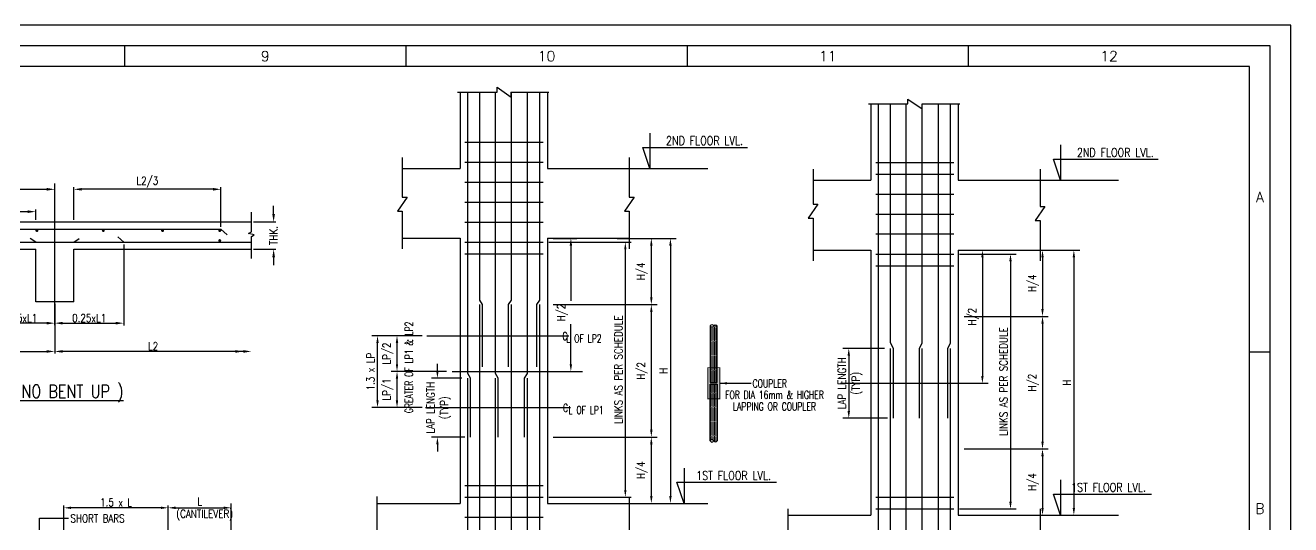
# Model space of a CAD drawing. Extents: x 455722 to 1142355, y -625363 to -272741.
# Drawn here: x 585997 to 629471, y -289889 to -272741 of the extents above; entities that cross this region are included whole.
import ezdxf
from ezdxf.enums import TextEntityAlignment as Align
from ezdxf.lldxf.tags import DXFTag

# ---------------------------------------------------------------- set-up
doc = ezdxf.new("R2010")
doc.units = 0
doc.header["$LTSCALE"] = 500
doc.header["$MEASUREMENT"] = 0
doc.linetypes.add('CENTER2', pattern=[1.125, 0.75, -0.125, 0.125, -0.125])
doc.layers.get('DEFPOINTS').update_dxf_attribs({"color": 4})
for name, color, linetype in [('CEN', 8, 'CENTER'), ('col & circal', 8, 'CENTER2'), ('CUTOUT2', 9, 'Continuous'), ('DIM', 5, 'Continuous'), ('HACTH', 9, 'Continuous'), ('LINE CUT', 8, 'Continuous'), ('LINK', 2, 'Continuous'), ('PNA', 10, 'Continuous'), ('REINFORCEMENT', 6, 'Continuous'), ('S-CONCRET LINE', 4, 'Continuous'), ('S-REINFORCEMENT', 6, 'Continuous'), ('S-TEXT-1', 4, 'Continuous'), ('S-TITLE', 6, 'Continuous'), ('TXT1', 2, 'Continuous')]:
    doc.layers.add(name, color=color, linetype=linetype)
doc.styles.add('ROMAND', font='romand')
doc.styles.add('ROMANS', font='r.shx', dxfattribs={"width": 0.8, "height": 275, "bigfont": 'bigfont.shx'})
tags = doc.linetypes.add('CENTER', pattern=[2, 1.25, -0.25, 0.25, -0.25]).pattern_tags.tags
tags[10:11] = [DXFTag(74, 4), DXFTag(75, 0), DXFTag(340, '0'), DXFTag(46, 1.0), DXFTag(50, 0.0), DXFTag(44, 0.0), DXFTag(45, 0.0)]
tags[8:9] = [DXFTag(74, 4), DXFTag(75, 0), DXFTag(340, '0'), DXFTag(46, 1.0), DXFTag(50, 0.0), DXFTag(44, 0.0), DXFTag(45, 0.0)]
tags[6:7] = [DXFTag(74, 4), DXFTag(75, 0), DXFTag(340, '0'), DXFTag(46, 1.0), DXFTag(50, 0.0), DXFTag(44, 0.0), DXFTag(45, 0.0)]
tags[4:5] = [DXFTag(74, 4), DXFTag(75, 0), DXFTag(340, '0'), DXFTag(46, 1.0), DXFTag(50, 0.0), DXFTag(44, 0.0), DXFTag(45, 0.0)]
doc.dimstyles.new('Copy of INT2TIMES', dxfattribs={"dimtxt": 300, "dimasz": 275, "dimexe": 75, "dimexo": 75, "dimgap": 40, "dimtad": 1, "dimdec": 0, "dimlfac": 0.5, "dimrnd": 5, "dimzin": 0, "dimdsep": 46, "dimtxsty": 'ROMANS', "dimcen": -1, "dimclrd": 5, "dimclre": 5, "dimclrt": 4, "dimadec": 0, "dimazin": 0, "dimtfac": 1, "dimtdec": 0, "dimtix": 1, "dimtofl": 0, "dimtmove": 2, "dimatfit": 3, "dimfxl": 0, "dimtolj": 1, "dimtzin": 0, "dimarcsym": 0})
doc.dimstyles.new('Copy(2) of Standard', dxfattribs={"dimtxt": 300, "dimasz": 250, "dimexe": 75, "dimexo": 50, "dimgap": 50, "dimtad": 1, "dimdec": 0, "dimrnd": 5, "dimzin": 0, "dimdsep": 46, "dimtxsty": 'ROMANS', "dimcen": 0, "dimclrd": 5, "dimclre": 5, "dimclrt": 4, "dimadec": 0, "dimazin": 0, "dimtfac": 1, "dimtdec": 0, "dimtofl": 0, "dimtmove": 0, "dimatfit": 3, "dimfxl": 0, "dimtolj": 1, "dimtzin": 0, "dimarcsym": 0})
doc.dimstyles.new('dim25', dxfattribs={"dimtxt": 250, "dimasz": 250, "dimexe": 200, "dimexo": 200, "dimgap": 100, "dimtad": 1, "dimdec": 0, "dimlfac": 0.25, "dimzin": 0, "dimdsep": 46, "dimtxsty": 'ROMANS', "dimcen": 0, "dimclrd": 5, "dimclre": 5, "dimclrt": 4, "dimadec": 0, "dimazin": 0, "dimtfac": 1, "dimtdec": 0, "dimtix": 1, "dimtofl": 0, "dimtmove": 2, "dimatfit": 3, "dimfxl": 0, "dimtolj": 1, "dimtzin": 0, "dimlwd": -1, "dimlwe": -1, "dimarcsym": 0})
doc.dimstyles.new('INT1', dxfattribs={"dimtxt": 250, "dimasz": 250, "dimexe": 150, "dimexo": 60, "dimgap": 75, "dimtad": 1, "dimdec": 0, "dimzin": 0, "dimdsep": 46, "dimtxsty": 'ROMANS', "dimcen": -250, "dimclrd": 5, "dimclre": 5, "dimclrt": 4, "dimadec": 0, "dimazin": 0, "dimtfac": 1, "dimtdec": 0, "dimtix": 1, "dimtofl": 0, "dimtmove": 2, "dimatfit": 3, "dimfxl": 0, "dimtolj": 1, "dimtzin": 0, "dimarcsym": 0})

# ---------------------------------------------------------------- blocks, each defined once
blk = doc.blocks.new('A1')
at = {"flags": 128}
blk.add_lwpolyline([(0, 0), (82779, 0), (82779, 58231), (0, 58231)], close=True, dxfattribs=at)
at = {"layer": 'PNA'}
for p, q in [((54858, 57739), (54858, 57247)), ((61592, 57739), (61592, 57247)), ((68326, 57739), (68326, 57247)), ((75060, 57739), (75060, 57247)), ((81794, 50420), (82287, 50420))]:
    blk.add_line(p, q, dxfattribs=at)
at = {"layer": 'PNA', "color": 1}
for points in [[(984, 492), (82287, 492), (82287, 57739), (984, 57739)], [(1969, 984), (81794, 984), (81794, 57247), (1969, 57247)]]:
    blk.add_lwpolyline(points, close=True, dxfattribs=at)
at = {"layer": 'PNA', "style": 'ROMANS'}
for s, height, p in [('9', 246, (58226, 57493)), ('10', 246.1, (64960, 57493)), ('11', 246.1, (71694, 57493)), ('12', 246.1, (78428, 57493)), ('A', 246, (82041, 54122)), ('B', 246, (82041, 46666))]:
    blk.add_text(s, height=height, dxfattribs=at).set_placement(p, align=Align.MIDDLE)
blk = doc.blocks.new('*D59')
at = {"layer": 'DEFPOINTS', "color": 0, "transparency": 16777216}
for p in [(587319, -289309), (587319, -291545), (590907, -291847)]:
    blk.add_point(p, dxfattribs=at)
at = {"layer": 'DIM', "color": 5, "lineweight": -2, "transparency": 16777216}
for p, q in [((587319, -291495), (587319, -289234)), ((590657, -289309), (587569, -289309)), ((590907, -291797), (590907, -289234))]:
    blk.add_line(p, q, dxfattribs=at)
at = {"layer": 'DIM', "color": 5, "transparency": 16777216}
for points in [[(587569, -289267), (587569, -289351), (587319, -289309)], [(590657, -289267), (590657, -289351), (590907, -289309)]]:
    blk.add_solid(points, dxfattribs=at)
at = {"layer": 'DIM', "color": 4, "transparency": 16777216, "insert": (589113, -289122), "char_height": 275, "attachment_point": 5, "style": 'ROMANS'}
blk.add_mtext('\\A1;1.5 x L', dxfattribs=at)
blk = doc.blocks.new('*D60')
at = {"layer": 'DEFPOINTS', "color": 0, "transparency": 16777216}
for p in [(590907, -289309), (593064, -289309), (593064, -291416)]:
    blk.add_point(p, dxfattribs=at)
at = {"layer": 'DIM', "color": 5, "lineweight": -2, "transparency": 16777216}
for p, q in [((591157, -289309), (592814, -289309)), ((593064, -291266), (593064, -289159))]:
    blk.add_line(p, q, dxfattribs=at)
at = {"layer": 'DIM', "color": 5, "transparency": 16777216}
for points in [[(591157, -289267), (591157, -289351), (590907, -289309)], [(592814, -289267), (592814, -289351), (593064, -289309)]]:
    blk.add_solid(points, dxfattribs=at)
at = {"layer": 'DIM', "color": 4, "transparency": 16777216, "insert": (591985, -289097), "char_height": 275, "attachment_point": 5, "style": 'ROMANS'}
blk.add_mtext('\\A1;L', dxfattribs=at)
blk = doc.blocks.new('*D99')
at = {"layer": 'DEFPOINTS', "color": 0, "transparency": 16777216}
for p in [(598097, -283400), (599836, -283400), (599836, -285866)]:
    blk.add_point(p, dxfattribs=at)
at = {"layer": 'DIM', "color": 5, "transparency": 16777216}
for p, q in [((599636, -283400), (597897, -283400)), ((598097, -285616), (598097, -283650)), ((599636, -285866), (597897, -285866))]:
    blk.add_line(p, q, dxfattribs=at)
for points in [[(598056, -283650), (598139, -283650), (598097, -283400)], [(598056, -285616), (598139, -285616), (598097, -285866)]]:
    blk.add_solid(points, dxfattribs=at)
at = {"layer": 'DIM', "color": 4, "transparency": 16777216, "insert": (597860, -284633), "char_height": 275, "attachment_point": 5, "rotation": 90, "style": 'ROMANS'}
blk.add_mtext('\\A1;1.3 x LP', dxfattribs=at)
blk = doc.blocks.new('*D102')
at = {"layer": 'DEFPOINTS', "color": 0, "transparency": 16777216}
for p in [(598767, -284628), (600666, -284628), (599836, -285866)]:
    blk.add_point(p, dxfattribs=at)
at = {"layer": 'DIM', "color": 5, "transparency": 16777216}
for p, q in [((600466, -284628), (598567, -284628)), ((598767, -285616), (598767, -284878)), ((599636, -285866), (598567, -285866))]:
    blk.add_line(p, q, dxfattribs=at)
for points in [[(598725, -284878), (598808, -284878), (598767, -284628)], [(598725, -285616), (598808, -285616), (598767, -285866)]]:
    blk.add_solid(points, dxfattribs=at)
at = {"layer": 'DIM', "color": 4, "transparency": 16777216, "insert": (598457, -285247), "char_height": 275, "attachment_point": 5, "rotation": 90, "style": 'ROMANS'}
blk.add_mtext('\\A1;LP/1', dxfattribs=at)
blk = doc.blocks.new('*D103')
at = {"layer": 'DEFPOINTS', "color": 0, "transparency": 16777216}
for p in [(598767, -283400), (599836, -283400), (600666, -284628)]:
    blk.add_point(p, dxfattribs=at)
at = {"layer": 'DIM', "color": 5, "transparency": 16777216}
for p, q in [((599636, -283400), (598567, -283400)), ((598767, -284378), (598767, -283650)), ((600466, -284628), (598567, -284628))]:
    blk.add_line(p, q, dxfattribs=at)
for points in [[(598725, -283650), (598808, -283650), (598767, -283400)], [(598725, -284378), (598808, -284378), (598767, -284628)]]:
    blk.add_solid(points, dxfattribs=at)
at = {"layer": 'DIM', "color": 4, "transparency": 16777216, "insert": (598457, -284014), "char_height": 275, "attachment_point": 5, "rotation": 90, "style": 'ROMANS'}
blk.add_mtext('\\A1;LP/2', dxfattribs=at)
blk = doc.blocks.new('*D109')
at = {"layer": 'DEFPOINTS', "color": 0, "transparency": 16777216}
for p in [(619454, -280462), (619454, -289562), (622021, -289562)]:
    blk.add_point(p, dxfattribs=at)
at = {"layer": 'DIM', "color": 5, "transparency": 16777216}
for p, q in [((619654, -280462), (622221, -280462)), ((622021, -280712), (622021, -289312)), ((619654, -289562), (622221, -289562))]:
    blk.add_line(p, q, dxfattribs=at)
for points in [[(621979, -280712), (622063, -280712), (622021, -280462)], [(621979, -289312), (622063, -289312), (622021, -289562)]]:
    blk.add_solid(points, dxfattribs=at)
at = {"layer": 'DIM', "color": 4, "transparency": 16777216, "insert": (621783, -285012), "char_height": 275, "attachment_point": 5, "rotation": 90, "style": 'ROMANS'}
blk.add_mtext('\\A1;H', dxfattribs=at)
blk = doc.blocks.new('*D110')
at = {"layer": 'DEFPOINTS', "color": 0, "transparency": 16777216}
for p in [(617896, -280595), (617896, -289349), (619844, -289349)]:
    blk.add_point(p, dxfattribs=at)
at = {"layer": 'DIM', "color": 5, "transparency": 16777216}
for p, q in [((618096, -280595), (620044, -280595)), ((619844, -280845), (619844, -289099)), ((618096, -289349), (620044, -289349))]:
    blk.add_line(p, q, dxfattribs=at)
for points in [[(619802, -280845), (619886, -280845), (619844, -280595)], [(619802, -289099), (619886, -289099), (619844, -289349)]]:
    blk.add_solid(points, dxfattribs=at)
at = {"layer": 'DIM', "color": 4, "transparency": 16777216, "insert": (619606, -284972), "char_height": 275, "attachment_point": 5, "rotation": 90, "style": 'ROMANS'}
blk.add_mtext('\\A1;LINKS AS PER SCHEDULE', dxfattribs=at)
blk = doc.blocks.new('*D111')
at = {"layer": 'DEFPOINTS', "color": 0, "transparency": 16777216}
for p in [(618048, -280462), (618048, -285034), (618879, -285034)]:
    blk.add_point(p, dxfattribs=at)
at = {"layer": 'DIM', "color": 5, "transparency": 16777216}
for p, q in [((618248, -280462), (619079, -280462)), ((618879, -280712), (618879, -284784)), ((618248, -285034), (619079, -285034))]:
    blk.add_line(p, q, dxfattribs=at)
for points in [[(618837, -280712), (618921, -280712), (618879, -280462)], [(618837, -284784), (618921, -284784), (618879, -285034)]]:
    blk.add_solid(points, dxfattribs=at)
at = {"layer": 'DIM', "color": 4, "transparency": 16777216, "insert": (618569, -282748), "char_height": 275, "attachment_point": 5, "rotation": 90, "style": 'ROMANS'}
blk.add_mtext('\\A1;H/2', dxfattribs=at)
blk = doc.blocks.new('*D112')
at = {"layer": 'DEFPOINTS', "color": 0, "transparency": 16777216}
for p in [(615720, -283834), (614288, -286234), (615820, -286234)]:
    blk.add_point(p, dxfattribs=at)
at = {"layer": 'DIM', "color": 5, "transparency": 16777216}
for p, q in [((615520, -283834), (614088, -283834)), ((614288, -284084), (614288, -285984)), ((615620, -286234), (614088, -286234))]:
    blk.add_line(p, q, dxfattribs=at)
for points in [[(614247, -284084), (614330, -284084), (614288, -283834)], [(614247, -285984), (614330, -285984), (614288, -286234)]]:
    blk.add_solid(points, dxfattribs=at)
at = {"layer": 'DIM', "color": 4, "transparency": 16777216, "char_height": 275, "rotation": 90, "style": 'ROMANS'}
for s, insert, attachment_point in [('\\A1;LAP LENGTH', (614188, -285034), 8), ('\\A1;(TYP)', (614388, -285034), 2)]:
    blk.add_mtext(s, dxfattribs=dict(at, insert=insert, attachment_point=attachment_point))
blk = doc.blocks.new('*D113')
at = {"layer": 'DEFPOINTS', "color": 0, "transparency": 16777216}
for p in [(606443, -280056), (606289, -289156), (608160, -289156)]:
    blk.add_point(p, dxfattribs=at)
at = {"layer": 'DIM', "color": 5, "transparency": 16777216}
for p, q in [((606643, -280056), (608360, -280056)), ((608160, -280306), (608160, -288906)), ((606489, -289156), (608360, -289156))]:
    blk.add_line(p, q, dxfattribs=at)
for points in [[(608119, -280306), (608202, -280306), (608160, -280056)], [(608119, -288906), (608202, -288906), (608160, -289156)]]:
    blk.add_solid(points, dxfattribs=at)
at = {"layer": 'DIM', "color": 4, "transparency": 16777216, "insert": (607923, -284606), "char_height": 275, "attachment_point": 5, "rotation": 90, "style": 'ROMANS'}
blk.add_mtext('\\A1;H', dxfattribs=at)
blk = doc.blocks.new('*D114')
at = {"layer": 'DEFPOINTS', "color": 0, "transparency": 16777216}
for p in [(603935, -280056), (603935, -284628), (604740, -284628)]:
    blk.add_point(p, dxfattribs=at)
at = {"layer": 'DIM', "color": 5, "transparency": 16777216}
for p, q in [((604135, -280056), (604940, -280056)), ((604740, -280306), (604740, -282199)), ((604740, -284378), (604740, -283007)), ((604135, -284628), (604940, -284628))]:
    blk.add_line(p, q, dxfattribs=at)
for points in [[(604699, -280306), (604782, -280306), (604740, -280056)], [(604699, -284378), (604782, -284378), (604740, -284628)]]:
    blk.add_solid(points, dxfattribs=at)
at = {"layer": 'DIM', "color": 4, "transparency": 16777216, "insert": (604450, -282603), "char_height": 275, "attachment_point": 5, "rotation": 90, "style": 'ROMANS'}
blk.add_mtext('\\A1;H/2', dxfattribs=at)
blk = doc.blocks.new('*D119')
at = {"layer": 'DEFPOINTS', "color": 0, "transparency": 16777216}
for p in [(606136, -280056), (603935, -282331), (607504, -282331)]:
    blk.add_point(p, dxfattribs=at)
at = {"layer": 'DIM', "color": 5, "transparency": 16777216}
for p, q in [((606336, -280056), (607704, -280056)), ((607504, -280306), (607504, -282081)), ((604135, -282331), (607704, -282331))]:
    blk.add_line(p, q, dxfattribs=at)
for points in [[(607463, -280306), (607546, -280306), (607504, -280056)], [(607463, -282081), (607546, -282081), (607504, -282331)]]:
    blk.add_solid(points, dxfattribs=at)
at = {"layer": 'DIM', "color": 4, "transparency": 16777216, "insert": (607195, -281193), "char_height": 275, "attachment_point": 5, "rotation": 90, "style": 'ROMANS'}
blk.add_mtext('\\A1;H/4', dxfattribs=at)
blk = doc.blocks.new('*D120')
at = {"layer": 'DEFPOINTS', "color": 0, "transparency": 16777216}
for p in [(603935, -282331), (603935, -286881), (607504, -286881)]:
    blk.add_point(p, dxfattribs=at)
at = {"layer": 'DIM', "color": 5, "transparency": 16777216}
for p, q in [((604135, -282331), (607704, -282331)), ((607504, -282581), (607504, -286631)), ((604135, -286881), (607704, -286881))]:
    blk.add_line(p, q, dxfattribs=at)
for points in [[(607463, -282581), (607546, -282581), (607504, -282331)], [(607463, -286631), (607546, -286631), (607504, -286881)]]:
    blk.add_solid(points, dxfattribs=at)
at = {"layer": 'DIM', "color": 4, "transparency": 16777216, "insert": (607195, -284606), "char_height": 275, "attachment_point": 5, "rotation": 90, "style": 'ROMANS'}
blk.add_mtext('\\A1;H/2', dxfattribs=at)
blk = doc.blocks.new('*D121')
at = {"layer": 'DEFPOINTS', "color": 0, "transparency": 16777216}
for p in [(603935, -286881), (606289, -289156), (607504, -289156)]:
    blk.add_point(p, dxfattribs=at)
at = {"layer": 'DIM', "color": 5, "transparency": 16777216}
for p, q in [((604135, -286881), (607704, -286881)), ((607504, -287131), (607504, -288906)), ((606489, -289156), (607704, -289156))]:
    blk.add_line(p, q, dxfattribs=at)
for points in [[(607463, -287131), (607546, -287131), (607504, -286881)], [(607463, -288906), (607546, -288906), (607504, -289156)]]:
    blk.add_solid(points, dxfattribs=at)
at = {"layer": 'DIM', "color": 4, "transparency": 16777216, "insert": (607195, -288018), "char_height": 275, "attachment_point": 5, "rotation": 90, "style": 'ROMANS'}
blk.add_mtext('\\A1;H/4', dxfattribs=at)
blk = doc.blocks.new('*D122')
at = {"layer": 'DEFPOINTS', "color": 0, "transparency": 16777216}
for p in [(620249, -280462), (618048, -282737), (620944, -282737)]:
    blk.add_point(p, dxfattribs=at)
at = {"layer": 'DIM', "color": 5, "transparency": 16777216}
for p, q in [((620449, -280462), (621144, -280462)), ((620944, -280712), (620944, -282487)), ((618248, -282737), (621144, -282737))]:
    blk.add_line(p, q, dxfattribs=at)
for points in [[(620903, -280712), (620986, -280712), (620944, -280462)], [(620903, -282487), (620986, -282487), (620944, -282737)]]:
    blk.add_solid(points, dxfattribs=at)
at = {"layer": 'DIM', "color": 4, "transparency": 16777216, "insert": (620635, -281599), "char_height": 275, "attachment_point": 5, "rotation": 90, "style": 'ROMANS'}
blk.add_mtext('\\A1;H/4', dxfattribs=at)
blk = doc.blocks.new('*D123')
at = {"layer": 'DEFPOINTS', "color": 0, "transparency": 16777216}
for p in [(618048, -282737), (618048, -287287), (620944, -287287)]:
    blk.add_point(p, dxfattribs=at)
at = {"layer": 'DIM', "color": 5, "transparency": 16777216}
for p, q in [((618248, -282737), (621144, -282737)), ((620944, -282987), (620944, -287037)), ((618248, -287287), (621144, -287287))]:
    blk.add_line(p, q, dxfattribs=at)
for points in [[(620903, -282987), (620986, -282987), (620944, -282737)], [(620903, -287037), (620986, -287037), (620944, -287287)]]:
    blk.add_solid(points, dxfattribs=at)
at = {"layer": 'DIM', "color": 4, "transparency": 16777216, "insert": (620635, -285012), "char_height": 275, "attachment_point": 5, "rotation": 90, "style": 'ROMANS'}
blk.add_mtext('\\A1;H/2', dxfattribs=at)
blk = doc.blocks.new('*D124')
at = {"layer": 'DEFPOINTS', "color": 0, "transparency": 16777216}
for p in [(618048, -287287), (620402, -289562), (620944, -289562)]:
    blk.add_point(p, dxfattribs=at)
at = {"layer": 'DIM', "color": 5, "transparency": 16777216}
for p, q in [((618248, -287287), (621144, -287287)), ((620944, -287537), (620944, -289312)), ((620602, -289562), (621144, -289562))]:
    blk.add_line(p, q, dxfattribs=at)
for points in [[(620903, -287537), (620986, -287537), (620944, -287287)], [(620903, -289312), (620986, -289312), (620944, -289562)]]:
    blk.add_solid(points, dxfattribs=at)
at = {"layer": 'DIM', "color": 4, "transparency": 16777216, "insert": (620635, -288424), "char_height": 275, "attachment_point": 5, "rotation": 90, "style": 'ROMANS'}
blk.add_mtext('\\A1;H/4', dxfattribs=at)
blk = doc.blocks.new('*D128')
at = {"layer": 'DEFPOINTS', "color": 0, "ltscale": 2, "transparency": 16777216}
for p in [(586353, -279140), (586353, -279495), (581298, -279736)]:
    blk.add_point(p, dxfattribs=at)
at = {"layer": 'DIM', "color": 5, "lineweight": -2, "ltscale": 2, "transparency": 16777216}
for p, q in [((581298, -279661), (581298, -279065)), ((586353, -279420), (586353, -279065)), ((581573, -279140), (586078, -279140))]:
    blk.add_line(p, q, dxfattribs=at)
at = {"layer": 'DIM', "color": 5, "ltscale": 2, "transparency": 16777216}
for points in [[(581573, -279095), (581573, -279186), (581298, -279140)], [(586078, -279095), (586078, -279186), (586353, -279140)]]:
    blk.add_solid(points, dxfattribs=at)
at = {"layer": 'DIM', "color": 4, "ltscale": 2, "transparency": 16777216, "insert": (583826, -278891), "char_height": 275, "attachment_point": 5, "style": 'ROMANS'}
blk.add_mtext('\\A1;L1/3', dxfattribs=at)
blk = doc.blocks.new('*D129')
at = {"layer": 'DEFPOINTS', "color": 0, "ltscale": 2, "transparency": 16777216}
for p in [(587662, -278372), (587662, -279495), (592717, -279736)]:
    blk.add_point(p, dxfattribs=at)
at = {"layer": 'DIM', "color": 5, "lineweight": -2, "ltscale": 2, "transparency": 16777216}
for p, q in [((587662, -279420), (587662, -278297)), ((592442, -278372), (587937, -278372)), ((592717, -279661), (592717, -278297))]:
    blk.add_line(p, q, dxfattribs=at)
at = {"layer": 'DIM', "color": 5, "ltscale": 2, "transparency": 16777216}
for points in [[(587937, -278326), (587937, -278418), (587662, -278372)], [(592442, -278326), (592442, -278418), (592717, -278372)]]:
    blk.add_solid(points, dxfattribs=at)
at = {"layer": 'DIM', "color": 4, "ltscale": 2, "transparency": 16777216, "insert": (590189, -278122), "char_height": 275, "attachment_point": 5, "style": 'ROMANS'}
blk.add_mtext('\\A1;L2/3', dxfattribs=at)
blk = doc.blocks.new('*D130')
at = {"layer": 'DEFPOINTS', "color": 0, "ltscale": 2, "transparency": 16777216}
for p in [(593765, -279495), (594528, -279495), (593765, -280428)]:
    blk.add_point(p, dxfattribs=at)
at = {"layer": 'DIM', "color": 5, "lineweight": -2, "ltscale": 2, "transparency": 16777216}
for p, q in [((594528, -279220), (594528, -278945)), ((593840, -279495), (594603, -279495)), ((593840, -280428), (594603, -280428)), ((594528, -280703), (594528, -280978))]:
    blk.add_line(p, q, dxfattribs=at)
at = {"layer": 'DIM', "color": 5, "ltscale": 2, "transparency": 16777216}
for points in [[(594482, -279220), (594574, -279220), (594528, -279495)], [(594482, -280703), (594574, -280703), (594528, -280428)]]:
    blk.add_solid(points, dxfattribs=at)
at = {"layer": 'DIM', "color": 4, "ltscale": 2, "transparency": 16777216, "insert": (594528, -279961), "char_height": 275, "attachment_point": 5, "rotation": 90, "style": 'ROMANS'}
blk.add_mtext('\\A1;THK.', dxfattribs=at)
blk = doc.blocks.new('*D131')
at = {"layer": 'DEFPOINTS', "color": 0, "ltscale": 2, "transparency": 16777216}
for p in [(587008, -278372), (570534, -279495), (587008, -279495)]:
    blk.add_point(p, dxfattribs=at)
at = {"layer": 'DIM', "color": 5, "lineweight": -2, "ltscale": 2, "transparency": 16777216}
for p, q in [((570534, -279420), (570534, -278297)), ((570809, -278372), (586733, -278372)), ((587008, -279420), (587008, -278297))]:
    blk.add_line(p, q, dxfattribs=at)
at = {"layer": 'DIM', "color": 5, "ltscale": 2, "transparency": 16777216}
for points in [[(570809, -278326), (570809, -278418), (570534, -278372)], [(586733, -278326), (586733, -278418), (587008, -278372)]]:
    blk.add_solid(points, dxfattribs=at)
at = {"layer": 'DIM', "color": 4, "ltscale": 2, "transparency": 16777216, "insert": (578771, -278194), "char_height": 275, "attachment_point": 5, "style": 'ROMANS'}
blk.add_mtext('\\A1;L1', dxfattribs=at)
blk = doc.blocks.new('*D161')
at = {"layer": 'DEFPOINTS', "color": 0, "ltscale": 2, "transparency": 16777216}
for p in [(584639, -280187), (587008, -282235), (584639, -282969)]:
    blk.add_point(p, dxfattribs=at)
at = {"layer": 'DIM', "color": 5, "lineweight": -2, "ltscale": 2, "transparency": 16777216}
for p, q in [((584639, -280262), (584639, -283044)), ((587008, -282310), (587008, -283044)), ((586733, -282969), (584914, -282969))]:
    blk.add_line(p, q, dxfattribs=at)
at = {"layer": 'DIM', "color": 5, "ltscale": 2, "transparency": 16777216}
for points in [[(584914, -282923), (584914, -283015), (584639, -282969)], [(586733, -282923), (586733, -283015), (587008, -282969)]]:
    blk.add_solid(points, dxfattribs=at)
at = {"layer": 'DIM', "color": 4, "ltscale": 2, "transparency": 16777216, "insert": (585823, -282792), "char_height": 275, "attachment_point": 5, "style": 'ROMANS'}
blk.add_mtext('\\A1;0.25xL1', dxfattribs=at)
blk = doc.blocks.new('*D162')
at = {"layer": 'DEFPOINTS', "color": 0, "ltscale": 2, "transparency": 16777216}
for p in [(587008, -282235), (570534, -283032), (587008, -283940)]:
    blk.add_point(p, dxfattribs=at)
at = {"layer": 'DIM', "color": 5, "lineweight": -2, "ltscale": 2, "transparency": 16777216}
for p, q in [((587008, -282310), (587008, -284015)), ((570534, -283107), (570534, -284015)), ((570809, -283940), (586733, -283940))]:
    blk.add_line(p, q, dxfattribs=at)
at = {"layer": 'DIM', "color": 5, "ltscale": 2, "transparency": 16777216}
for points in [[(570809, -283894), (570809, -283985), (570534, -283940)], [(586733, -283894), (586733, -283985), (587008, -283940)]]:
    blk.add_solid(points, dxfattribs=at)
at = {"layer": 'DIM', "color": 4, "ltscale": 2, "transparency": 16777216, "insert": (578771, -283762), "char_height": 275, "attachment_point": 5, "style": 'ROMANS'}
blk.add_mtext('\\A1;L1', dxfattribs=at)
blk = doc.blocks.new('*D163')
at = {"layer": 'DEFPOINTS', "color": 0, "ltscale": 2, "transparency": 16777216}
for p in [(587008, -282235), (587008, -283940), (593764, -283940)]:
    blk.add_point(p, dxfattribs=at)
at = {"layer": 'DIM', "color": 5, "lineweight": -2, "ltscale": 2, "transparency": 16777216}
for p, q in [((587008, -282310), (587008, -284015)), ((593489, -283940), (587283, -283940))]:
    blk.add_line(p, q, dxfattribs=at)
at = {"layer": 'DIM', "color": 5, "ltscale": 2, "transparency": 16777216}
for points in [[(587283, -283894), (587283, -283985), (587008, -283940)], [(593489, -283894), (593489, -283985), (593764, -283940)]]:
    blk.add_solid(points, dxfattribs=at)
at = {"layer": 'DIM', "color": 4, "ltscale": 2, "transparency": 16777216, "insert": (590386, -283762), "char_height": 275, "attachment_point": 5, "style": 'ROMANS'}
blk.add_mtext('\\A1;L2', dxfattribs=at)
blk = doc.blocks.new('*D167')
at = {"layer": 'DEFPOINTS', "color": 0, "ltscale": 2, "transparency": 16777216}
for p in [(589377, -280187), (587008, -282235), (589377, -282969)]:
    blk.add_point(p, dxfattribs=at)
at = {"layer": 'DIM', "color": 5, "lineweight": -2, "ltscale": 2, "transparency": 16777216}
for p, q in [((589377, -280262), (589377, -283044)), ((587008, -282310), (587008, -283044)), ((587283, -282969), (589102, -282969))]:
    blk.add_line(p, q, dxfattribs=at)
at = {"layer": 'DIM', "color": 5, "ltscale": 2, "transparency": 16777216}
for points in [[(587283, -282923), (587283, -283015), (587008, -282969)], [(589102, -282923), (589102, -283015), (589377, -282969)]]:
    blk.add_solid(points, dxfattribs=at)
at = {"layer": 'DIM', "color": 4, "ltscale": 2, "transparency": 16777216, "insert": (588192, -282792), "char_height": 275, "attachment_point": 5, "style": 'ROMANS'}
blk.add_mtext('\\A1;0.25xL1', dxfattribs=at)
blk = doc.blocks.new('*D171')
at = {"layer": 'DEFPOINTS', "color": 0, "transparency": 16777216}
for p in [(603783, -280189), (603783, -288943), (606611, -288943)]:
    blk.add_point(p, dxfattribs=at)
at = {"layer": 'DIM', "color": 5, "transparency": 16777216}
for p, q in [((603983, -280189), (606811, -280189)), ((606611, -280439), (606611, -288693)), ((603983, -288943), (606811, -288943))]:
    blk.add_line(p, q, dxfattribs=at)
for points in [[(606570, -280439), (606653, -280439), (606611, -280189)], [(606570, -288693), (606653, -288693), (606611, -288943)]]:
    blk.add_solid(points, dxfattribs=at)
at = {"layer": 'DIM', "color": 4, "transparency": 16777216, "insert": (606374, -284566), "char_height": 275, "attachment_point": 5, "rotation": 90, "style": 'ROMANS'}
blk.add_mtext('\\A1;LINKS AS PER SCHEDULE', dxfattribs=at)
blk = doc.blocks.new('*D173')
at = {"layer": 'DEFPOINTS', "color": 0, "transparency": 16777216}
for p in [(601195, -284863), (600155, -286881), (601295, -286881)]:
    blk.add_point(p, dxfattribs=at)
at = {"layer": 'DIM', "color": 5, "transparency": 16777216}
for p, q in [((600155, -284613), (600155, -284363)), ((600995, -284863), (599955, -284863)), ((601095, -286881), (599955, -286881)), ((600155, -287131), (600155, -287381))]:
    blk.add_line(p, q, dxfattribs=at)
for points in [[(600114, -284613), (600197, -284613), (600155, -284863)], [(600114, -287131), (600197, -287131), (600155, -286881)]]:
    blk.add_solid(points, dxfattribs=at)
at = {"layer": 'DIM', "color": 4, "transparency": 16777216, "char_height": 275, "rotation": 90, "style": 'ROMANS'}
for s, insert, attachment_point in [('\\A1;LAP LENGTH', (600055, -285872), 8), ('\\A1;(TYP)', (600255, -285872), 2)]:
    blk.add_mtext(s, dxfattribs=dict(at, insert=insert, attachment_point=attachment_point))

msp = doc.modelspace()

# ---------------------------------------------------------------- hatches: boundary and pattern name
at = {"layer": 'DIM'}
h = msp.add_hatch(color=253, dxfattribs=at)
h.dxf.hatch_style = 1
h.paths.add_polyline_path([(609444.289, -284497.942), (609858.512, -284497.942), (609858.512, -285570.144), (609444.289, -285570.144)])
at = {"layer": 'HACTH'}
h = msp.add_hatch(dxfattribs=at)
h.set_pattern_fill('DOTS', color=256, scale=750, angle=90, style=0)
h.set_pattern_definition([(90, (-123825.766, 71273.847), (-46.875, 23.4375), [0, -46.875])])
edge = h.paths.add_edge_path()
edge.add_line((609531.401, -285001.427), (609771.401, -285001.427))
edge.add_line((609771.401, -285001.427), (609771.401, -283061.767))
edge.add_spline(control_points=[(609771.401, -283061.767), (609747.94, -283041.091), (609705.279, -283003.493), (609647.016, -283066.09), (609583.64, -283137.257), (609547.739, -283085.378), (609531.401, -283061.767)], knot_values=[0, 0, 0, 0, 78.745242672, 143.190766965, 228.301876032, 299.388696094, 299.388696094, 299.388696094, 299.388696094], degree=3, periodic=0)
edge.add_line((609531.401, -283072.845), (609531.401, -285001.427))
h = msp.add_hatch(dxfattribs=at)
h.set_pattern_fill('DOTS', color=256, scale=750, angle=90, style=0)
h.set_pattern_definition([(90, (-123825.766, 71468.633), (-46.875, 23.4375), [0, -46.875])])
edge = h.paths.add_edge_path()
edge.add_line((609771.401, -285066.659), (609531.401, -285066.659))
edge.add_line((609531.401, -285066.659), (609531.401, -287006.319))
edge.add_spline(control_points=[(609531.401, -287006.319), (609547.739, -286982.708), (609583.64, -286930.829), (609647.016, -287001.996), (609705.279, -287064.593), (609747.94, -287026.995), (609771.401, -287006.319)], knot_values=[0, 0, 0, 0, 71.086820062, 156.197929129, 220.643453422, 299.388696094, 299.388696094, 299.388696094, 299.388696094], degree=3, periodic=0)
edge.add_line((609771.401, -286994.222), (609771.401, -285066.659))

# ---------------------------------------------------------------- linework, layer by layer
at = {"layer": 'CEN'}
for p, q in [((599793.177, -283400.487), (604674.375, -283400.487)), ((600665.875, -284628.098), (605135.875, -284628.098)), ((614003.603, -285034.043), (618473.603, -285034.043)), ((599750.351, -285866.395), (604730.049, -285866.395))]:
    msp.add_line(p, q, dxfattribs=at)
at = {"layer": 'col & circal', "linetype": 'CENTER2', "ltscale": 50}
msp.add_line((587007.682, -283032.067), (587007.682, -278170.037), dxfattribs=at)
at = {"layer": 'CUTOUT2', "linetype": 'Continuous', "elevation": 0}
msp.add_lwpolyline([(593764.512, -280744.415), (593764.528, -279988.059), (593861.594, -279932.012), (593668.312, -279894.126), (593764.528, -279836.179), (593764.506, -279153.12)], dxfattribs=at)
at = {"layer": 'DIM', "color": 3, "linetype": 'Continuous'}
for p, q in [((606746.236, -277655.848), (609444.436, -277655.848)), ((620859.402, -278061.793), (623557.601, -278061.793)), ((606746.236, -289155.848), (609444.436, -289155.848)), ((620859.402, -289561.793), (623557.601, -289561.793))]:
    msp.add_line(p, q, dxfattribs=at)
at = {"layer": 'DIM'}
msp.add_line((586482.073, -291795.774), (586482.073, -289665.689), dxfattribs=at)
at = {"layer": 'DIM', "color": 5}
msp.add_line((586482.073, -289665.689), (587475.87, -289665.689), dxfattribs=at)
at = {"layer": 'DIM'}
for points in [[(600847.779, -275037.066), (602205.742, -275037.066), (602205.742, -274870.701), (602692.559, -275203.43), (602692.559, -275037.066), (603986.467, -275037.066)], [(614960.944, -275443.011), (616318.907, -275443.011), (616318.907, -275276.647), (616805.724, -275609.375), (616805.724, -275443.011), (618099.632, -275443.011)]]:
    msp.add_lwpolyline(points, dxfattribs=at)
at = {"layer": 'DIM', "color": 8}
for points in [[(598946.662, -277278.883), (598946.662, -278636.846), (599113.027, -278636.846), (598780.298, -279123.663), (598946.662, -279123.663), (598946.662, -280417.571)], [(606746.236, -277278.883), (606746.236, -278636.846), (606912.601, -278636.846), (606579.872, -279123.663), (606746.236, -279123.663), (606746.236, -280417.571)], [(613059.828, -277684.828), (613059.828, -278877.885), (613226.192, -278877.885), (612893.464, -279364.702), (613059.828, -279364.702), (613059.828, -280823.516)], [(620859.402, -277684.828), (620859.402, -278960.339), (621025.766, -278960.339), (620693.038, -279447.155), (620859.402, -279447.155), (620859.402, -280823.516)], [(598077.952, -288923.227), (598077.952, -290112.439), (598244.316, -290112.439), (597911.587, -290599.256), (598077.952, -290599.256), (598077.952, -291856.272)], [(606746.236, -288942.887), (606746.236, -290300.85), (606912.601, -290300.85), (606579.872, -290787.667), (606746.236, -290787.667), (606746.236, -291834.804)], [(612191.117, -289348.833), (612191.117, -290523.881), (612357.481, -290523.881), (612024.753, -291010.698), (612191.117, -291010.698), (612191.117, -292281.878)], [(620859.402, -289348.833), (620859.402, -290550.012), (621025.766, -290550.012), (620693.038, -291036.828), (620859.402, -291036.828), (620859.402, -292240.749)]]:
    msp.add_lwpolyline(points, dxfattribs=at)
at = {"layer": 'DIM', "color": 8, "const_width": 30}
msp.add_lwpolyline([(609444.289, -284497.942), (609858.512, -284497.942), (609858.512, -285570.144), (609444.289, -285570.144)], close=True, dxfattribs=at)
at = {"layer": 'LINE CUT'}
for points in [[(609531.401, -283061.767), (609547.739, -283038.156), (609583.64, -282986.277), (609628.505, -283036.657), (609651.401, -283061.767)], [(609531.401, -287006.319), (609547.739, -287029.93), (609583.64, -287081.809), (609628.505, -287031.429), (609651.401, -287006.319)]]:
    msp.add_open_spline(points, degree=3, knots=[0, 0, 0, 0, 1.184780346, 2.603298855, 2.603298855, 2.603298855, 2.603298855], dxfattribs=at)
for points in [[(609531.401, -283061.767), (609582.273, -283111.419), (609651.401, -283061.767), (609702.869, -283022.983), (609771.401, -283061.767)], [(609531.401, -287006.319), (609582.273, -286956.667), (609651.401, -287006.319), (609702.869, -287045.103), (609771.401, -287006.319)]]:
    msp.add_spline(points, degree=3, dxfattribs=at)
at = {"layer": 'LINK'}
for p, q in [((601102.312, -276756.685), (603782.858, -276756.685)), ((601102.312, -277442.685), (603782.858, -277442.685)), ((615215.477, -277448.63), (617896.023, -277448.63)), ((601102.312, -278128.685), (603782.858, -278128.685)), ((615215.477, -277848.63), (617896.023, -277848.63)), ((615215.477, -278534.63), (617896.023, -278534.63)), ((601102.312, -278814.685), (603782.858, -278814.685)), ((601102.312, -279500.685), (603782.858, -279500.685)), ((615215.477, -279220.63), (617896.023, -279220.63)), ((615215.477, -279906.63), (617896.023, -279906.63)), ((601102.312, -280189.232), (603782.858, -280189.232)), ((601102.312, -280589.232), (603782.858, -280589.232)), ((615215.477, -280595.177), (617896.023, -280595.177)), ((615215.477, -280995.177), (617896.023, -280995.177)), ((601102.312, -288542.685), (603782.858, -288542.685)), ((601102.312, -288942.685), (603782.858, -288942.685)), ((615215.477, -288948.63), (617896.023, -288948.63)), ((615215.477, -289348.63), (617896.023, -289348.63)), ((601102.312, -289628.685), (603782.858, -289628.685))]:
    msp.add_line(p, q, dxfattribs=at)
at = {"layer": 'REINFORCEMENT'}
for points in [[(609531.401, -283061.767), (609531.401, -285001.427), (609771.401, -285001.427), (609771.401, -283061.767)], [(609531.401, -287006.319), (609531.401, -285066.659), (609771.401, -285066.659), (609771.401, -287006.319)]]:
    msp.add_lwpolyline(points, dxfattribs=at)
at = {"layer": 'S-CONCRET LINE', "color": 130, "linetype": 'Continuous'}
for p, q in [((600935.049, -275029.823), (600935.049, -277655.848)), ((603935.049, -275029.823), (603935.049, -277655.848)), ((615048.215, -275435.769), (615048.215, -278061.793)), ((618048.215, -275435.769), (618048.215, -278061.793)), ((598946.662, -277655.848), (600935.049, -277655.848)), ((603935.049, -277655.848), (606746.236, -277655.848)), ((613059.828, -278061.793), (615048.215, -278061.793)), ((618048.215, -278061.793), (620859.402, -278061.793)), ((598946.662, -280055.848), (600935.049, -280055.848)), ((600935.049, -280055.848), (600935.049, -289155.848)), ((603935.049, -280055.848), (603935.049, -289155.848)), ((603935.049, -280055.848), (606746.236, -280055.848)), ((613059.828, -280461.793), (615048.215, -280461.793)), ((615048.215, -280461.793), (615048.215, -289561.793)), ((618048.215, -280461.793), (618048.215, -289561.793)), ((618048.215, -280461.793), (620859.402, -280461.793)), ((598077.952, -289155.848), (600935.049, -289155.848)), ((603935.049, -289155.848), (606746.236, -289155.848)), ((612191.117, -289561.793), (615048.215, -289561.793)), ((618048.215, -289561.793), (620859.402, -289561.793))]:
    msp.add_line(p, q, dxfattribs=at)
at = {"layer": 'S-CONCRET LINE', "color": 130}
for p, q in [((569879.994, -279494.65), (593764.517, -279494.65)), ((571188.757, -280428.286), (586353.3, -280428.286)), ((586353.3, -282234.842), (586353.3, -280428.286)), ((587662.064, -280428.286), (593764.517, -280428.286)), ((587662.064, -282234.842), (587662.064, -280428.286)), ((587662.064, -282234.842), (586353.3, -282234.842))]:
    msp.add_line(p, q, dxfattribs=at)
at = {"layer": 'S-REINFORCEMENT'}
for p, q in [((601195.049, -284701.943), (601195.049, -275029.823)), ((601606.825, -282180.848), (601606.825, -275029.823)), ((602145.243, -284701.943), (602145.243, -275029.823)), ((602700.069, -282180.848), (602700.069, -275029.823)), ((603252.68, -284701.943), (603252.68, -275029.823)), ((603675.049, -282180.848), (603675.049, -275029.823)), ((615308.215, -296361.793), (615308.215, -275435.769)), ((615719.99, -283648.043), (615719.99, -275435.769)), ((616258.408, -296361.793), (616258.408, -275435.769)), ((616813.234, -283648.043), (616813.234, -275435.769)), ((617365.846, -296361.793), (617365.846, -275435.769)), ((617788.215, -283648.043), (617788.215, -275435.769)), ((601706.825, -282330.848), (601606.825, -282180.848)), ((601606.825, -294647.877), (601606.825, -282330.848)), ((601706.825, -284470.127), (601706.825, -282330.848)), ((602600.069, -282330.848), (602700.069, -282180.848)), ((602600.069, -284470.127), (602600.069, -282330.848)), ((602700.069, -294647.877), (602700.069, -282330.848)), ((603575.049, -282330.848), (603675.049, -282180.848)), ((603575.049, -284470.127), (603575.049, -282330.848)), ((603675.049, -294647.877), (603675.049, -282330.848)), ((615819.99, -283834.043), (615719.99, -283648.043)), ((615719.99, -294698.323), (615719.99, -283834.043)), ((615819.99, -286234.043), (615819.99, -283834.043)), ((616713.234, -283834.043), (616813.234, -283648.043)), ((616713.234, -286234.043), (616713.234, -283834.043)), ((616813.234, -296511.793), (616813.234, -283834.043)), ((617688.215, -283834.043), (617788.215, -283648.043)), ((617688.215, -286234.043), (617688.215, -283834.043)), ((617788.215, -296907.888), (617788.215, -283834.043)), ((601295.049, -284851.943), (601195.049, -284701.943)), ((602245.243, -284851.943), (602145.243, -284701.943)), ((603152.68, -284851.943), (603252.68, -284701.943)), ((601195.049, -297379.693), (601195.049, -284863.127)), ((601295.049, -286880.848), (601295.049, -284851.943)), ((602145.243, -297379.693), (602145.243, -284863.127)), ((602245.243, -286880.848), (602245.243, -284851.943)), ((603152.68, -286880.848), (603152.68, -284851.943)), ((603252.68, -297379.693), (603252.68, -284863.127))]:
    msp.add_line(p, q, dxfattribs=at)
at = {"layer": 'S-REINFORCEMENT', "linetype": 'ByBlock', "ltscale": 6}
for p, q in [((570178.16, -280187.041), (593764.517, -280187.041)), ((586353.3, -280187.041), (586163.338, -280056.252)), ((587662.064, -280187.041), (587852.025, -280056.252)), ((589176.614, -280003.763), (589376.71, -280187.041))]:
    msp.add_line(p, q, dxfattribs=at)
at = {"layer": 'S-REINFORCEMENT', "linetype": 'ByBlock', "ltscale": 6, "elevation": 0}
msp.add_lwpolyline([(581083.704, -279932.593), (581298.453, -279735.894), (592716.911, -279735.894), (592931.66, -279932.593)], dxfattribs=at)
at = {"layer": 'S-REINFORCEMENT', "const_width": 50.698, "elevation": 0}
for points in [[(586369.507, -279787.633, 1), (586420.199, -279787.633, 1)], [(588650.089, -279787.633, 1), (588700.781, -279787.633, 1)], [(590685.725, -279787.633, 1), (590736.417, -279787.633, 1)], [(592651.567, -279787.633, 1), (592702.259, -279787.633, 1)], [(592651.567, -280134.446, 1), (592702.259, -280134.446, 1)]]:
    msp.add_lwpolyline(points, format="xyb", close=True, dxfattribs=at)
at = {"layer": 'TXT1'}
for points in [[(607452.788, -276443.613), (607452.788, -277655.848), (607207.243, -276934.137), (610807.717, -276934.137)], [(621565.954, -276849.558), (621565.954, -278061.793), (621320.408, -277340.083), (624920.883, -277340.083)], [(608630.578, -287943.613), (608630.578, -289155.848), (608385.033, -288434.137), (611806.507, -288434.137)], [(621565.954, -288349.558), (621565.954, -289561.793), (621320.408, -288840.083), (624685.883, -288840.083)]]:
    msp.add_lwpolyline(points, dxfattribs=at)

# ---------------------------------------------------------------- block references
at = {"xscale": 1.434849416022188, "yscale": 1.434849416022188, "zscale": 1.434849416022188}
msp.add_blockref('A1', (510695.778, -356294.5), dxfattribs=at)

# ---------------------------------------------------------------- texts
at = {"layer": 'S-TEXT-1', "linetype": 'ByBlock', "style": 'ROMANS', "width": 0.7}
msp.add_text('GREATER OF LP1 & LP2', height=275, rotation=90, dxfattribs=at).set_placement((599175.672, -284487.776), align=Align.MIDDLE)
for s, p in [('C', (604535.307, -283411.935)), ('L OF LP2', (605188.307, -283496.435)), ('COUPLER', (611573.691, -285041.495)), ('FOR DIA 16mm & HIGHER', (611736.539, -285430.524)), ('C', (604555.481, -285877.843)), ('L OF LP1', (605263.481, -285951.843)), ('LAPPING OR COUPLER', (611736.539, -285832.337))]:
    msp.add_text(s, height=275, dxfattribs=at).set_placement(p, align=Align.MIDDLE)
at = {"layer": 'S-TEXT-1', "linetype": 'ByBlock', "style": 'ROMANS', "width": 0.8}
for s, p in [('SHORT BARS', (587548.596, -289673.292)), ('(CANTILEVER)', (591183.078, -289512.495))]:
    msp.add_text(s, height=275, dxfattribs=at).set_placement(p, align=Align.MIDDLE_LEFT)
at = {"layer": 'S-TITLE', "style": 'ROMANS', "width": 0.8}
msp.add_text('%%UTYPICAL DETAIL OF SLAB ( EXTRA TOP BARS - NO BENT UP )', height=450, dxfattribs=at).set_placement((581822.256, -285311.772), align=Align.MIDDLE_CENTER)
at = {"layer": 'TXT1', "style": 'ROMAND', "width": 0.8}
for s, p in [('2ND FLOOR LVL.', (609332.688, -276851.802)), ('2ND FLOOR LVL.', (623445.854, -277257.747)), ('1ST FLOOR LVL.', (610331.478, -288351.802)), ('1ST FLOOR LVL.', (623210.854, -288757.747))]:
    msp.add_text(s, height=300, dxfattribs=at).set_placement(p, align=Align.CENTER)

# ---------------------------------------------------------------- dimensions: what is measured, and where the dimension line sits
at = {"layer": 'DIM', "ltscale": 2}
for base, p1, p2, text, picture, middle in [((587007.682, -278371.919), (570534.376, -279494.65), (587007.682, -279494.65), 'L1', '*D131', (578771.029, -278194.419)), ((587662.064, -278371.919), (592716.911, -279735.894), (587662.064, -279494.65), 'L2/3', '*D129', (590189.487, -278122.395)), ((589376.71, -282969.037), (587007.682, -282234.842), (589376.71, -280187.041), '0.25xL1', '*D167', (588192.196, -282791.537)), ((587007.682, -283939.537), (570534.376, -283032.067), (587007.682, -282234.842), 'L1', '*D162', (578771.029, -283762.037))]:
    dim = msp.add_linear_dim(base=base, p1=p1, p2=p2, text=text, dimstyle='Copy of INT2TIMES', dxfattribs=at)
    dim.commit()
    dim.dimension.update_dxf_attribs({"geometry": picture, "text_midpoint": middle})
for base, p1, p2, text, picture, middle in [((586353.3, -279140.369), (581298.453, -279735.894), (586353.3, -279494.65), 'L1/3', '*D128', (583825.876, -278890.845)), ((584638.653, -282969.037), (587007.682, -282234.842), (584638.653, -280187.041), '0.25xL1', '*D161', (585823.167, -282791.537)), ((587007.682, -283939.537), (593764.464, -283939.537), (587007.682, -282234.842), 'L2', '*D163', (590386.073, -283762.037))]:
    dim = msp.add_linear_dim(base=base, p1=p1, p2=p2, angle=180, text=text, dimstyle='Copy of INT2TIMES', dxfattribs=at)
    dim.commit()
    dim.dimension.update_dxf_attribs({"geometry": picture, "text_midpoint": middle})
dim = msp.add_linear_dim(base=(594528.184, -279494.65), p1=(593764.517, -280428.286), p2=(593764.517, -279494.65), angle=90, text='THK.', dimstyle='Copy of INT2TIMES', dxfattribs=at)
dim.commit()
dim.dimension.update_dxf_attribs({"geometry": '*D130', "text_midpoint": (594528.184, -279961.468), "dimtype": 160})
at = {"layer": 'DIM'}
for base, p1, p2, text, picture, middle in [((606611.395, -288942.685), (603782.858, -280189.232), (603782.858, -288942.685), 'LINKS AS PER SCHEDULE', '*D171', (606373.895, -284565.958)), ((607504.382, -282330.848), (606136.171, -280055.848), (603935.049, -282330.848), 'H/4', '*D119', (607194.859, -281193.348)), ((608160.321, -289155.848), (606443.041, -280055.848), (606288.74, -289155.848), 'H', '*D113', (607922.821, -284605.848)), ((619843.849, -289348.63), (617896.023, -280595.177), (617896.023, -289348.63), 'LINKS AS PER SCHEDULE', '*D110', (619606.349, -284971.904)), ((618878.849, -285034.043), (618048.215, -280461.793), (618048.215, -285034.043), 'H/2', '*D111', (618569.326, -282747.918)), ((620944.451, -282736.793), (620249.336, -280461.793), (618048.215, -282736.793), 'H/4', '*D122', (620634.927, -281599.293)), ((622020.927, -289561.793), (619453.808, -280461.793), (619453.808, -289561.793), 'H', '*D109', (621783.427, -285011.793)), ((607504.382, -286880.848), (603935.049, -282330.848), (603935.049, -286880.848), 'H/2', '*D120', (607194.859, -284605.848)), ((620944.451, -287286.793), (618048.215, -282736.793), (618048.215, -287286.793), 'H/2', '*D123', (620634.927, -285011.793)), ((598097.415, -283400.487), (599835.851, -285866.395), (599835.851, -283400.487), '1.3 x LP', '*D99', (597859.915, -284633.441)), ((598766.633, -283400.487), (600665.875, -284628.098), (599835.851, -283400.487), 'LP/2', '*D103', (598457.109, -284014.292)), ((614288.349, -286234.043), (615719.99, -283834.043), (615819.99, -286234.043), 'LAP LENGTH\\X(TYP)', '*D112', (614288.349, -285034.043)), ((598766.633, -284628.098), (599835.851, -285866.395), (600665.875, -284628.098), 'LP/1', '*D102', (598457.109, -285247.246)), ((600155.498, -286880.848), (601195.049, -284863.127), (601295.049, -286880.848), 'LAP LENGTH\\X(TYP)', '*D173', (600155.498, -285871.987)), ((607504.382, -289155.848), (603935.049, -286880.848), (606288.74, -289155.848), 'H/4', '*D121', (607194.859, -288018.348)), ((620944.451, -289561.793), (618048.215, -287286.793), (620401.905, -289561.793), 'H/4', '*D124', (620634.927, -288424.293))]:
    dim = msp.add_linear_dim(base=base, p1=p1, p2=p2, angle=90, text=text, dimstyle='dim25', dxfattribs=at)
    dim.commit()
    dim.dimension.update_dxf_attribs({"geometry": picture, "text_midpoint": middle})
dim = msp.add_linear_dim(base=(604740.184, -284628.098), p1=(603935.049, -280055.848), p2=(603935.049, -284628.098), angle=90, text='H/2', dimstyle='dim25', dxfattribs=at)
dim.commit()
dim.dimension.update_dxf_attribs({"geometry": '*D114', "text_midpoint": (604449.708, -282602.693), "dimtype": 160})
for base, p1, p2, text, dimstyle, override, picture, middle in [((587319.092, -289309.006), (590906.876, -291847.031), (587319.092, -291544.632), '1.5 x L', 'Copy(2) of Standard', {"dimfxl": 60}, '*D59', (589112.984, -289121.506)), ((593064.076, -289309.006), (590906.876, -289309.006), (593064.076, -291416.332), 'L', 'INT1', {"dimexo": 150, "dimlfac": 0.25}, '*D60', (591985.476, -289096.506))]:
    dim = msp.add_linear_dim(base=base, p1=p1, p2=p2, text=text, dimstyle=dimstyle, override=override, dxfattribs=at)
    dim.commit()
    dim.dimension.update_dxf_attribs({"geometry": picture, "text_midpoint": middle})

# ---------------------------------------------------------------- leaders
at = {"layer": 'DIM', "ltscale": 2}
msp.add_leader([(593489.464, -283939.537), (592667.353, -283939.537)], dimstyle='Copy of INT2TIMES', dxfattribs=at)
at = {"layer": 'DIM'}
msp.add_leader([(609858.512, -285034.043), (610931.385, -285034.043)], dimstyle='dim25', dxfattribs=at)

doc.saveas('drawing.dxf')
